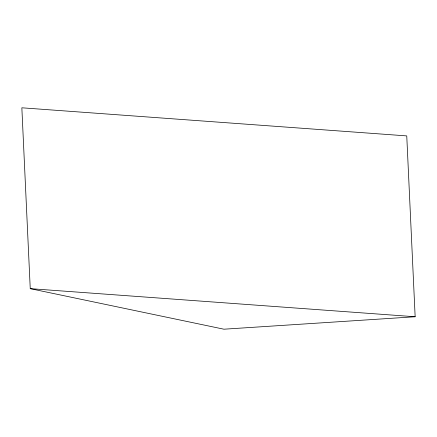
<?xml version="1.0" encoding="UTF-8"?>
<svg xmlns="http://www.w3.org/2000/svg" width="437" height="437" viewBox="0 0 437 437"><rect width="100%" height="100%" fill="white"/><g stroke="black" fill="none" stroke-linecap="round" stroke-linejoin="round"><path stroke-width="0.66" d="M415.15 316.754L223.93 329.203L30.246 288.655L21.85 107.797L406.754 135.902L415.15 316.754L30.246 288.655"/></g></svg>
